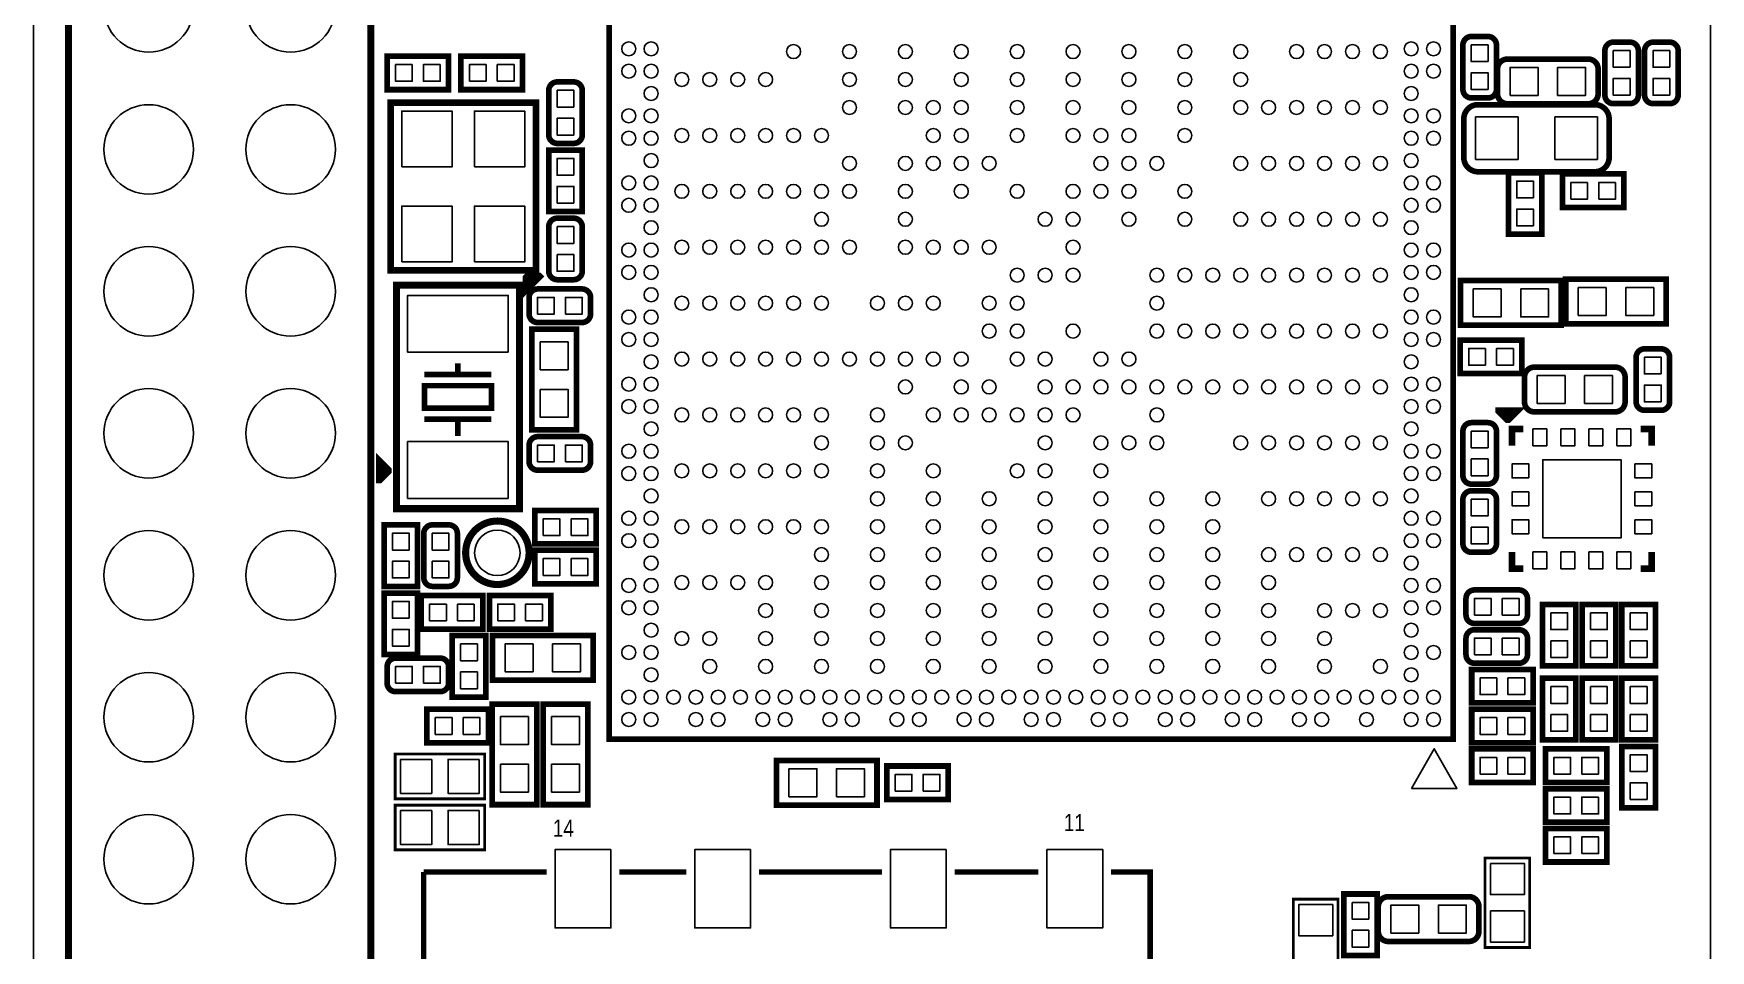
# Model space of a CAD drawing. Extents: x 49.7 to 81, y 45.3 to 110.3.
# Drawn here: x 49.71 to 79.72, y 62.13 to 78.53 of the extents above; entities that cross this region are included whole.
import ezdxf

# ---------------------------------------------------------------- set-up
doc = ezdxf.new("R2010")
doc.units = 0
for name, color, linetype in [('BG_OUTLINE', 5, 'CONTINUOUS'), ('PG_NEW-SILK-TOP', 6, 'CONTINUOUS'), ('PG_SILKSCREEN_TOP', 7, 'CONTINUOUS'), ('PIN_TOP', 92, 'CONTINUOUS')]:
    doc.layers.add(name, color=color, linetype=linetype)

msp = doc.modelspace()

# ---------------------------------------------------------------- linework, layer by layer
at = {"layer": 'BG_OUTLINE'}
msp.add_lwpolyline([(49.71415, 107.799378, -0.414244), (52.193952, 110.278926), (77.254354, 110.278926, -0.414214), (79.719678, 107.813602), (79.719678, 47.804578, -0.444754), (76.917296, 45.277278), (52.171854, 45.277278, -0.414183), (49.71415, 47.734728)], format="xyb", close=True, dxfattribs=at)
at = {"layer": 'PG_NEW-SILK-TOP'}
for points, const_width in [([(50.339498, 52.06238), (50.339498, 103.392224)], 0.130048), ([(55.749698, 103.392224), (55.749698, 52.562252)], 0.130048), ([(57.14111, 78.125574), (57.14111, 77.525626), (56.04129, 77.525626), (56.04129, 78.125574), (57.14111, 78.125574)], 0.1016), ([(57.36209, 77.525626), (57.36209, 78.125574), (58.46191, 78.125574), (58.46191, 77.525626), (57.36209, 77.525626)], 0.1016), ([(58.703972, 74.293476), (58.703972, 77.293724), (56.104028, 77.293724), (56.104028, 74.293476), (58.703972, 74.293476)], 0.119888), ([(59.532774, 75.34529), (58.932826, 75.34529), (58.932826, 76.44511), (59.532774, 76.44511), (59.532774, 75.34529)], 0.1016), ([(76.703174, 74.93889), (76.103226, 74.93889), (76.103226, 76.03871), (76.703174, 76.03871), (76.703174, 74.93889)], 0.1016), ([(78.17231, 76.017374), (78.17231, 75.417426), (77.07249, 75.417426), (77.07249, 76.017374), (78.17231, 76.017374)], 0.1016), ([(77.049122, 74.11085), (77.049122, 73.31075), (75.249278, 73.31075), (75.249278, 74.11085), (77.049122, 74.11085)], 0.1016), ([(78.928722, 74.13625), (78.928722, 73.33615), (77.128878, 73.33615), (77.128878, 74.13625), (78.928722, 74.13625)], 0.1016), ([(56.207406, 73.429622), (56.207406, 70.029578), (58.407554, 70.029578), (58.407554, 74.02957), (56.207406, 74.02957), (56.207406, 73.329546)], 0.127), ([(58.62955, 73.239122), (59.42965, 73.239122), (59.42965, 71.439278), (58.62955, 71.439278), (58.62955, 73.239122)], 0.1016), ([(76.34351, 73.045574), (76.34351, 72.445626), (75.24369, 72.445626), (75.24369, 73.045574), (76.34351, 73.045574)], 0.1016), ([(57.30748, 72.429624), (57.30748, 72.629522)], 0.100076), ([(56.707532, 72.429624), (57.907428, 72.429624)], 0.100076), ([(56.707532, 71.829676), (57.907428, 71.829676), (57.907428, 72.229472), (56.707532, 72.229472), (56.707532, 71.829676)], 0.100076), ([(56.707532, 71.629524), (57.907428, 71.629524)], 0.100076), ([(57.107582, 71.629524), (57.30748, 71.629524), (57.30748, 71.32955)], 0.100076), ([(58.68289, 69.397626), (58.68289, 69.997574), (59.78271, 69.997574), (59.78271, 69.397626), (58.68289, 69.397626)], 0.1016), ([(56.586374, 68.63969), (55.986426, 68.63969), (55.986426, 69.73951), (56.586374, 69.73951), (56.586374, 68.63969)], 0.1016), ([(58.68289, 68.686426), (58.68289, 69.286374), (59.78271, 69.286374), (59.78271, 68.686426), (58.68289, 68.686426)], 0.1016), ([(56.586374, 67.42049), (55.986426, 67.42049), (55.986426, 68.52031), (56.586374, 68.52031), (56.586374, 67.42049)], 0.1016), ([(57.75071, 68.473574), (57.75071, 67.873626), (56.65089, 67.873626), (56.65089, 68.473574), (57.75071, 68.473574)], 0.1016), ([(57.87009, 67.873626), (57.87009, 68.473574), (58.96991, 68.473574), (58.96991, 67.873626), (57.87009, 67.873626)], 0.1016), ([(76.712826, 68.31711), (77.312774, 68.31711), (77.312774, 67.21729), (76.712826, 67.21729), (76.712826, 68.31711)], 0.1016), ([(77.424026, 68.31711), (78.023974, 68.31711), (78.023974, 67.21729), (77.424026, 67.21729), (77.424026, 68.31711)], 0.1016), ([(78.135226, 68.31711), (78.735174, 68.31711), (78.735174, 67.21729), (78.135226, 67.21729), (78.135226, 68.31711)], 0.1016), ([(57.805574, 66.65849), (57.205626, 66.65849), (57.205626, 67.75831), (57.805574, 67.75831), (57.805574, 66.65849)], 0.1016), ([(59.726322, 67.76085), (59.726322, 66.96075), (57.926478, 66.96075), (57.926478, 67.76085), (59.726322, 67.76085)], 0.1016), ([(76.54671, 67.152774), (76.54671, 66.552826), (75.44689, 66.552826), (75.44689, 67.152774), (76.54671, 67.152774)], 0.1016), ([(76.712826, 66.99631), (77.312774, 66.99631), (77.312774, 65.89649), (76.712826, 65.89649), (76.712826, 66.99631)], 0.1016), ([(77.424026, 66.99631), (78.023974, 66.99631), (78.023974, 65.89649), (77.424026, 65.89649), (77.424026, 66.99631)], 0.1016), ([(78.135226, 66.99631), (78.735174, 66.99631), (78.735174, 65.89649), (78.135226, 65.89649), (78.135226, 66.99631)], 0.1016), ([(56.75249, 65.841626), (56.75249, 66.441574), (57.85231, 66.441574), (57.85231, 65.841626), (56.75249, 65.841626)], 0.1016), ([(57.91835, 66.533522), (58.71845, 66.533522), (58.71845, 64.733678), (57.91835, 64.733678), (57.91835, 66.533522)], 0.1016), ([(58.83275, 66.533522), (59.63285, 66.533522), (59.63285, 64.733678), (58.83275, 64.733678), (58.83275, 66.533522)], 0.1016), ([(76.54671, 66.441574), (76.54671, 65.841626), (75.44689, 65.841626), (75.44689, 66.441574), (76.54671, 66.441574)], 0.1016), ([(76.54671, 65.730374), (76.54671, 65.130426), (75.44689, 65.130426), (75.44689, 65.730374), (76.54671, 65.730374)], 0.1016), ([(76.76769, 65.130426), (76.76769, 65.730374), (77.86751, 65.730374), (77.86751, 65.130426), (76.76769, 65.130426)], 0.1016), ([(78.735174, 64.67729), (78.135226, 64.67729), (78.135226, 65.77711), (78.735174, 65.77711), (78.735174, 64.67729)], 0.1016), ([(57.785254, 65.639696), (57.785254, 64.839596), (56.185054, 64.839596), (56.185054, 65.639696), (57.785254, 65.639696)], 0.0508), ([(63.006478, 64.72555), (63.006478, 65.52565), (64.806322, 65.52565), (64.806322, 64.72555), (63.006478, 64.72555)], 0.1016), ([(64.98209, 64.825626), (64.98209, 65.425574), (66.08191, 65.425574), (66.08191, 64.825626), (64.98209, 64.825626)], 0.1016), ([(77.86751, 65.019174), (77.86751, 64.419226), (76.76769, 64.419226), (76.76769, 65.019174), (77.86751, 65.019174)], 0.1016), ([(57.785254, 64.725296), (57.785254, 63.925196), (56.185054, 63.925196), (56.185054, 64.725296), (57.785254, 64.725296)], 0.0508), ([(76.76769, 63.708026), (76.76769, 64.307974), (77.86751, 64.307974), (77.86751, 63.708026), (76.76769, 63.708026)], 0.1016), ([(75.685904, 63.779654), (76.486004, 63.779654), (76.486004, 62.179454), (75.685904, 62.179454), (75.685904, 63.779654)], 0.0508), ([(73.056496, 61.442346), (72.256396, 61.442346), (72.256396, 63.042546), (73.056496, 63.042546), (73.056496, 61.442346)], 0.0508), ([(73.156826, 63.13551), (73.756774, 63.13551), (73.756774, 62.03569), (73.156826, 62.03569), (73.156826, 63.13551)], 0.1016)]:
    msp.add_lwpolyline(points, dxfattribs=dict(at, const_width=const_width))
for points, const_width in [([(75.737974, 77.37729), (75.442826, 77.37729, -0.414362), (75.290426, 77.52969), (75.290426, 78.32471, -0.414362), (75.442826, 78.47711), (75.737974, 78.47711, -0.414362), (75.890374, 78.32471), (75.890374, 77.52969, -0.414362), (75.737974, 77.37729)], 0.1016), ([(78.277974, 77.27569), (77.982826, 77.27569, -0.414362), (77.830426, 77.42809), (77.830426, 78.22311, -0.414362), (77.982826, 78.37551), (78.277974, 78.37551, -0.414362), (78.430374, 78.22311), (78.430374, 77.42809, -0.414362), (78.277974, 77.27569)], 0.1016), ([(78.989174, 77.27569), (78.694026, 77.27569, -0.414362), (78.541626, 77.42809), (78.541626, 78.22311, -0.414362), (78.694026, 78.37551), (78.989174, 78.37551, -0.414362), (79.141574, 78.22311), (79.141574, 77.42809, -0.414362), (78.989174, 77.27569)], 0.1016), ([(75.909678, 77.45095), (75.909678, 77.89545, -0.414244), (76.087478, 78.07325), (77.531722, 78.07325, -0.414244), (77.709522, 77.89545), (77.709522, 77.45095, -0.414244), (77.531722, 77.27315), (76.087478, 77.27315, -0.414244), (75.909678, 77.45095)], 0.1016), ([(59.380374, 76.56449), (59.085226, 76.56449, -0.414362), (58.932826, 76.71689), (58.932826, 77.51191, -0.414362), (59.085226, 77.66431), (59.380374, 77.66431, -0.414362), (59.532774, 77.51191), (59.532774, 76.71689, -0.414362), (59.380374, 76.56449)], 0.1016), ([(75.306428, 76.311252), (75.306428, 77.003148, -0.414275), (75.560428, 77.257148), (77.652372, 77.257148, -0.414275), (77.906372, 77.003148), (77.906372, 76.311252, -0.414275), (77.652372, 76.057252), (75.560428, 76.057252, -0.414275), (75.306428, 76.311252)], 0.1016), ([(59.085226, 75.22591), (59.380374, 75.22591, -0.414362), (59.532774, 75.07351), (59.532774, 74.27849, -0.414362), (59.380374, 74.12609), (59.085226, 74.12609, -0.414362), (58.932826, 74.27849), (58.932826, 75.07351, -0.414362), (59.085226, 75.22591)], 0.1016), ([(58.58129, 73.512426), (58.58129, 73.807574, -0.414362), (58.73369, 73.959974), (59.52871, 73.959974, -0.414362), (59.68111, 73.807574), (59.68111, 73.512426, -0.414362), (59.52871, 73.360026), (58.73369, 73.360026, -0.414362), (58.58129, 73.512426)], 0.1016), ([(78.836774, 71.78929), (78.541626, 71.78929, -0.414362), (78.389226, 71.94169), (78.389226, 72.73671, -0.414362), (78.541626, 72.88911), (78.836774, 72.88911, -0.414362), (78.989174, 72.73671), (78.989174, 71.94169, -0.414362), (78.836774, 71.78929)], 0.1016), ([(78.192122, 72.38365), (78.192122, 71.93915, -0.414244), (78.014322, 71.76135), (76.570078, 71.76135, -0.414244), (76.392278, 71.93915), (76.392278, 72.38365, -0.414244), (76.570078, 72.56145), (78.014322, 72.56145, -0.414244), (78.192122, 72.38365)], 0.1016), ([(75.442826, 71.56831), (75.737974, 71.56831, -0.414362), (75.890374, 71.41591), (75.890374, 70.62089, -0.414362), (75.737974, 70.46849), (75.442826, 70.46849, -0.414362), (75.290426, 70.62089), (75.290426, 71.41591, -0.414362), (75.442826, 71.56831)], 0.1016), ([(58.58129, 70.870826), (58.58129, 71.165974, -0.414362), (58.73369, 71.318374), (59.52871, 71.318374, -0.414362), (59.68111, 71.165974), (59.68111, 70.870826, -0.414362), (59.52871, 70.718426), (58.73369, 70.718426, -0.414362), (58.58129, 70.870826)], 0.1016), ([(75.442826, 70.34911), (75.737974, 70.34911, -0.414362), (75.890374, 70.19671), (75.890374, 69.40169, -0.414362), (75.737974, 69.24929), (75.442826, 69.24929, -0.414362), (75.290426, 69.40169), (75.290426, 70.19671, -0.414362), (75.442826, 70.34911)], 0.1016), ([(56.850026, 69.73951), (57.145174, 69.73951, -0.414362), (57.297574, 69.58711), (57.297574, 68.79209, -0.414362), (57.145174, 68.63969), (56.850026, 68.63969, -0.414362), (56.697626, 68.79209), (56.697626, 69.58711, -0.414362), (56.850026, 69.73951)], 0.1016), ([(58.581544, 69.2404, 1), (57.445656, 69.2404, 1), (58.581544, 69.2404)], 0.127), ([(75.34529, 68.127626), (75.34529, 68.422774, -0.414362), (75.49769, 68.575174), (76.29271, 68.575174, -0.414362), (76.44511, 68.422774), (76.44511, 68.127626, -0.414362), (76.29271, 67.975226), (75.49769, 67.975226, -0.414362), (75.34529, 68.127626)], 0.1016), ([(75.34529, 67.416426), (75.34529, 67.711574, -0.414362), (75.49769, 67.863974), (76.29271, 67.863974, -0.414362), (76.44511, 67.711574), (76.44511, 67.416426, -0.414362), (76.29271, 67.264026), (75.49769, 67.264026, -0.414362), (75.34529, 67.416426)], 0.1016), ([(56.04129, 66.908426), (56.04129, 67.203574, -0.414362), (56.19369, 67.355974), (56.98871, 67.355974, -0.414362), (57.14111, 67.203574), (57.14111, 66.908426, -0.414362), (56.98871, 66.756026), (56.19369, 66.756026, -0.414362), (56.04129, 66.908426)], 0.1016), ([(73.776078, 62.46495), (73.776078, 62.90945, -0.414244), (73.953878, 63.08725), (75.398122, 63.08725, -0.414244), (75.575922, 62.90945), (75.575922, 62.46495, -0.414244), (75.398122, 62.28715), (73.953878, 62.28715, -0.414244), (73.776078, 62.46495)], 0.1016)]:
    msp.add_lwpolyline(points, format="xyb", dxfattribs=dict(at, const_width=const_width))
at = {"layer": 'PG_SILKSCREEN_TOP'}
for points, const_width in [([(60.014104, 81.006696), (75.113896, 81.006696), (75.113896, 65.906904), (60.014104, 65.906904), (60.014104, 81.006696)], 0.100076), ([(58.592212, 74.006456), (58.768996, 74.18324), (58.762138, 74.190098), (58.549794, 74.190098), (58.528458, 74.169016), (58.528458, 73.942702), (58.606436, 74.02068), (58.606436, 74.133456), (58.648854, 74.176128)], 0.119888), ([(76.17841, 71.784464), (75.928474, 71.784464), (75.928474, 71.774558), (76.078588, 71.62419), (76.10856, 71.624444), (76.26858, 71.784464), (76.158344, 71.784464), (76.078588, 71.704454), (76.01839, 71.7042)], 0.119888), ([(76.169266, 71.15556), (76.169266, 71.455534), (76.369164, 71.455534)], 0.119888), ([(78.469236, 71.455534), (78.669134, 71.455534), (78.669134, 71.15556)], 0.119888), ([(55.90159, 70.793356), (55.90159, 70.54342), (55.911496, 70.54342), (56.06161, 70.693534), (56.06161, 70.723506), (55.90159, 70.883526), (55.90159, 70.77329), (55.9816, 70.693534), (55.9816, 70.633336)], 0.119888), ([(76.369164, 68.955666), (76.169266, 68.955666), (76.169266, 69.25564)], 0.119888), ([(78.669134, 69.25564), (78.669134, 68.955666), (78.469236, 68.955666)], 0.119888), ([(56.695086, 63.529464), (58.895234, 63.529464)], 0.100076), ([(56.695086, 61.729366), (56.695086, 63.529464)], 0.100076), ([(60.195206, 63.529464), (61.395102, 63.529464)], 0.100076), ([(62.695074, 63.529464), (64.895222, 63.529464)], 0.100076), ([(66.195194, 63.529464), (67.695318, 63.529464)], 0.100076), ([(68.99529, 63.529464), (69.695314, 63.529464), (69.695314, 61.729366)], 0.100076)]:
    msp.add_lwpolyline(points, dxfattribs=dict(at, const_width=const_width))
msp.add_lwpolyline([(74.3712, 65.024), (75.184, 65.024), (74.777854, 65.734946)], close=True, dxfattribs=at)
at = {"layer": 'PIN_TOP'}
for points in [[(75.740387, 78.027149), (75.440413, 78.027149), (75.440413, 78.327123), (75.740387, 78.327123)], [(78.280387, 77.925549), (77.980413, 77.925549), (77.980413, 78.225523), (78.280387, 78.225523)], [(78.991587, 77.925549), (78.691613, 77.925549), (78.691613, 78.225523), (78.991587, 78.225523)], [(56.491251, 77.975587), (56.491251, 77.675613), (56.191277, 77.675613), (56.191277, 77.975587)], [(56.991123, 77.975587), (56.991123, 77.675613), (56.691149, 77.675613), (56.691149, 77.975587)], [(57.51195, 77.675486), (57.51195, 77.97546), (57.811924, 77.97546), (57.811924, 77.675486)], [(58.011822, 77.675486), (58.011822, 77.97546), (58.311796, 77.97546), (58.311796, 77.675486)], [(75.740387, 77.527277), (75.440413, 77.527277), (75.440413, 77.827251), (75.740387, 77.827251)], [(76.134468, 77.42301), (76.134468, 77.923136), (76.634594, 77.923136), (76.634594, 77.42301)], [(76.984352, 77.42301), (76.984352, 77.923136), (77.484478, 77.923136), (77.484478, 77.42301)], [(78.280387, 77.425677), (77.980413, 77.425677), (77.980413, 77.725651), (78.280387, 77.725651)], [(78.991587, 77.425677), (78.691613, 77.425677), (78.691613, 77.725651), (78.991587, 77.725651)], [(59.382787, 77.214349), (59.082813, 77.214349), (59.082813, 77.514323), (59.382787, 77.514323)], [(56.303926, 76.143358), (56.303926, 77.143356), (57.203848, 77.143356), (57.203848, 76.143358)], [(57.603898, 76.143358), (57.603898, 77.143356), (58.50382, 77.143356), (58.50382, 76.143358)], [(59.382787, 76.714477), (59.082813, 76.714477), (59.082813, 77.014451), (59.382787, 77.014451)], [(76.276454, 76.277216), (75.516486, 76.277216), (75.516486, 77.037184), (76.276454, 77.037184)], [(77.696314, 76.277216), (76.936346, 76.277216), (76.936346, 77.037184), (77.696314, 77.037184)], [(59.382787, 75.995149), (59.082813, 75.995149), (59.082813, 76.295123), (59.382787, 76.295123)], [(59.382787, 75.495277), (59.082813, 75.495277), (59.082813, 75.795251), (59.382787, 75.795251)], [(76.553187, 75.588749), (76.253213, 75.588749), (76.253213, 75.888723), (76.553187, 75.888723)], [(77.522451, 75.867387), (77.522451, 75.567413), (77.222477, 75.567413), (77.222477, 75.867387)], [(78.022323, 75.867387), (78.022323, 75.567413), (77.722349, 75.567413), (77.722349, 75.867387)], [(56.303926, 74.44359), (56.303926, 75.443588), (57.203848, 75.443588), (57.203848, 74.44359)], [(57.603898, 74.44359), (57.603898, 75.443588), (58.50382, 75.443588), (58.50382, 74.44359)], [(76.553187, 75.088877), (76.253213, 75.088877), (76.253213, 75.388851), (76.553187, 75.388851)], [(59.082813, 75.075923), (59.382787, 75.075923), (59.382787, 74.775949), (59.082813, 74.775949)], [(59.082813, 74.576051), (59.382787, 74.576051), (59.382787, 74.276077), (59.082813, 74.276077)], [(58.20918, 72.829674), (56.40578, 72.829674), (56.40578, 73.845674), (58.20918, 73.845674)], [(75.974321, 73.960863), (75.974321, 73.460737), (75.474195, 73.460737), (75.474195, 73.960863)], [(76.824205, 73.960863), (76.824205, 73.460737), (76.324079, 73.460737), (76.324079, 73.960863)], [(77.853921, 73.986263), (77.853921, 73.486137), (77.353795, 73.486137), (77.353795, 73.986263)], [(78.703805, 73.986263), (78.703805, 73.486137), (78.203679, 73.486137), (78.203679, 73.986263)], [(58.73115, 73.509886), (58.73115, 73.80986), (59.031124, 73.80986), (59.031124, 73.509886)], [(59.231022, 73.509886), (59.231022, 73.80986), (59.530996, 73.80986), (59.530996, 73.509886)], [(58.779537, 73.014205), (59.279663, 73.014205), (59.279663, 72.514079), (58.779537, 72.514079)], [(75.693651, 72.895587), (75.693651, 72.595613), (75.393677, 72.595613), (75.393677, 72.895587)], [(76.193523, 72.895587), (76.193523, 72.595613), (75.893549, 72.595613), (75.893549, 72.895587)], [(78.839187, 72.439149), (78.539213, 72.439149), (78.539213, 72.739123), (78.839187, 72.739123)], [(77.117321, 72.411463), (77.117321, 71.911337), (76.617195, 71.911337), (76.617195, 72.411463)], [(77.967205, 72.411463), (77.967205, 71.911337), (77.467079, 71.911337), (77.467079, 72.411463)], [(58.779537, 72.164321), (59.279663, 72.164321), (59.279663, 71.664195), (58.779537, 71.664195)], [(78.839187, 71.939277), (78.539213, 71.939277), (78.539213, 72.239251), (78.839187, 72.239251)], [(75.440413, 71.418323), (75.740387, 71.418323), (75.740387, 71.118349), (75.440413, 71.118349)], [(76.54417, 71.15556), (76.54417, 71.455534), (76.794106, 71.455534), (76.794106, 71.15556)], [(77.044296, 71.15556), (77.044296, 71.455534), (77.294232, 71.455534), (77.294232, 71.15556)], [(77.544168, 71.15556), (77.544168, 71.455534), (77.794104, 71.455534), (77.794104, 71.15556)], [(78.044294, 71.15556), (78.044294, 71.455534), (78.29423, 71.455534), (78.29423, 71.15556)], [(58.20918, 70.213474), (56.40578, 70.213474), (56.40578, 71.229474), (58.20918, 71.229474)], [(58.73115, 70.868286), (58.73115, 71.16826), (59.031124, 71.16826), (59.031124, 70.868286)], [(59.231022, 70.868286), (59.231022, 71.16826), (59.530996, 71.16826), (59.530996, 70.868286)], [(75.440413, 70.918451), (75.740387, 70.918451), (75.740387, 70.618477), (75.440413, 70.618477)], [(76.469113, 70.580758), (76.169139, 70.580758), (76.169139, 70.830694), (76.469113, 70.830694)], [(76.719176, 69.505576), (76.719176, 70.905624), (78.119224, 70.905624), (78.119224, 69.505576)], [(78.369287, 70.830694), (78.669261, 70.830694), (78.669261, 70.580758), (78.369287, 70.580758)], [(76.469113, 70.080632), (76.169139, 70.080632), (76.169139, 70.330568), (76.469113, 70.330568)], [(78.369287, 70.330568), (78.669261, 70.330568), (78.669261, 70.080632), (78.369287, 70.080632)], [(75.440413, 70.199123), (75.740387, 70.199123), (75.740387, 69.899149), (75.440413, 69.899149)], [(58.83275, 69.547486), (58.83275, 69.84746), (59.132724, 69.84746), (59.132724, 69.547486)], [(59.332622, 69.547486), (59.332622, 69.84746), (59.632596, 69.84746), (59.632596, 69.547486)], [(75.440413, 69.699251), (75.740387, 69.699251), (75.740387, 69.399277), (75.440413, 69.399277)], [(76.469113, 69.580506), (76.169139, 69.580506), (76.169139, 69.830442), (76.469113, 69.830442)], [(78.369287, 69.830442), (78.669261, 69.830442), (78.669261, 69.580506), (78.369287, 69.580506)], [(56.436387, 69.289549), (56.136413, 69.289549), (56.136413, 69.589523), (56.436387, 69.589523)], [(56.847613, 69.589523), (57.147587, 69.589523), (57.147587, 69.289549), (56.847613, 69.289549)], [(56.436387, 68.789677), (56.136413, 68.789677), (56.136413, 69.089651), (56.436387, 69.089651)], [(56.847613, 69.089651), (57.147587, 69.089651), (57.147587, 68.789677), (56.847613, 68.789677)], [(58.83275, 68.836286), (58.83275, 69.13626), (59.132724, 69.13626), (59.132724, 68.836286)], [(59.332622, 68.836286), (59.332622, 69.13626), (59.632596, 69.13626), (59.632596, 68.836286)], [(76.794106, 69.255513), (76.794106, 68.955539), (76.54417, 68.955539), (76.54417, 69.255513)], [(77.294232, 69.255513), (77.294232, 68.955539), (77.044296, 68.955539), (77.044296, 69.255513)], [(77.794104, 69.255513), (77.794104, 68.955539), (77.544168, 68.955539), (77.544168, 69.255513)], [(78.29423, 69.255513), (78.29423, 68.955539), (78.044294, 68.955539), (78.044294, 69.255513)], [(75.49515, 68.125086), (75.49515, 68.42506), (75.795124, 68.42506), (75.795124, 68.125086)], [(75.995022, 68.125086), (75.995022, 68.42506), (76.294996, 68.42506), (76.294996, 68.125086)], [(56.436387, 68.070349), (56.136413, 68.070349), (56.136413, 68.370323), (56.436387, 68.370323)], [(57.100851, 68.323587), (57.100851, 68.023613), (56.800877, 68.023613), (56.800877, 68.323587)], [(57.600723, 68.323587), (57.600723, 68.023613), (57.300749, 68.023613), (57.300749, 68.323587)], [(58.01995, 68.023486), (58.01995, 68.32346), (58.319924, 68.32346), (58.319924, 68.023486)], [(58.519822, 68.023486), (58.519822, 68.32346), (58.819796, 68.32346), (58.819796, 68.023486)], [(76.862813, 68.167123), (77.162787, 68.167123), (77.162787, 67.867149), (76.862813, 67.867149)], [(77.574013, 68.167123), (77.873987, 68.167123), (77.873987, 67.867149), (77.574013, 67.867149)], [(78.285213, 68.167123), (78.585187, 68.167123), (78.585187, 67.867149), (78.285213, 67.867149)], [(56.436387, 67.570477), (56.136413, 67.570477), (56.136413, 67.870451), (56.436387, 67.870451)], [(57.655587, 67.308349), (57.355613, 67.308349), (57.355613, 67.608323), (57.655587, 67.608323)], [(58.651521, 67.610863), (58.651521, 67.110737), (58.151395, 67.110737), (58.151395, 67.610863)], [(59.501405, 67.610863), (59.501405, 67.110737), (59.001279, 67.110737), (59.001279, 67.610863)], [(75.49515, 67.413886), (75.49515, 67.71386), (75.795124, 67.71386), (75.795124, 67.413886)], [(75.995022, 67.413886), (75.995022, 67.71386), (76.294996, 67.71386), (76.294996, 67.413886)], [(76.862813, 67.667251), (77.162787, 67.667251), (77.162787, 67.367277), (76.862813, 67.367277)], [(77.574013, 67.667251), (77.873987, 67.667251), (77.873987, 67.367277), (77.574013, 67.367277)], [(78.285213, 67.667251), (78.585187, 67.667251), (78.585187, 67.367277), (78.285213, 67.367277)], [(56.19115, 66.905886), (56.19115, 67.20586), (56.491124, 67.20586), (56.491124, 66.905886)], [(56.691022, 66.905886), (56.691022, 67.20586), (56.990996, 67.20586), (56.990996, 66.905886)], [(57.655587, 66.808477), (57.355613, 66.808477), (57.355613, 67.108451), (57.655587, 67.108451)], [(75.896851, 67.002787), (75.896851, 66.702813), (75.596877, 66.702813), (75.596877, 67.002787)], [(76.396723, 67.002787), (76.396723, 66.702813), (76.096749, 66.702813), (76.096749, 67.002787)], [(76.862813, 66.846323), (77.162787, 66.846323), (77.162787, 66.546349), (76.862813, 66.546349)], [(77.574013, 66.846323), (77.873987, 66.846323), (77.873987, 66.546349), (77.574013, 66.546349)], [(78.285213, 66.846323), (78.585187, 66.846323), (78.585187, 66.546349), (78.285213, 66.546349)], [(76.862813, 66.346451), (77.162787, 66.346451), (77.162787, 66.046477), (76.862813, 66.046477)], [(77.574013, 66.346451), (77.873987, 66.346451), (77.873987, 66.046477), (77.574013, 66.046477)], [(78.285213, 66.346451), (78.585187, 66.346451), (78.585187, 66.046477), (78.285213, 66.046477)], [(56.90235, 65.991486), (56.90235, 66.29146), (57.202324, 66.29146), (57.202324, 65.991486)], [(57.402222, 65.991486), (57.402222, 66.29146), (57.702196, 66.29146), (57.702196, 65.991486)], [(58.068337, 66.308605), (58.568463, 66.308605), (58.568463, 65.808479), (58.068337, 65.808479)], [(58.982737, 66.308605), (59.482863, 66.308605), (59.482863, 65.808479), (58.982737, 65.808479)], [(75.896851, 66.291587), (75.896851, 65.991613), (75.596877, 65.991613), (75.596877, 66.291587)], [(76.396723, 66.291587), (76.396723, 65.991613), (76.096749, 65.991613), (76.096749, 66.291587)], [(56.839612, 65.544446), (56.839612, 64.934846), (56.280812, 64.934846), (56.280812, 65.544446)], [(57.689496, 65.544446), (57.689496, 64.934846), (57.130696, 64.934846), (57.130696, 65.544446)], [(58.068337, 65.458721), (58.568463, 65.458721), (58.568463, 64.958595), (58.068337, 64.958595)], [(58.982737, 65.458721), (59.482863, 65.458721), (59.482863, 64.958595), (58.982737, 64.958595)], [(75.896851, 65.580387), (75.896851, 65.280413), (75.596877, 65.280413), (75.596877, 65.580387)], [(76.396723, 65.580387), (76.396723, 65.280413), (76.096749, 65.280413), (76.096749, 65.580387)], [(76.91755, 65.280286), (76.91755, 65.58026), (77.217524, 65.58026), (77.217524, 65.280286)], [(77.417422, 65.280286), (77.417422, 65.58026), (77.717396, 65.58026), (77.717396, 65.280286)], [(78.585187, 65.327149), (78.285213, 65.327149), (78.285213, 65.627123), (78.585187, 65.627123)], [(63.231268, 64.87541), (63.231268, 65.375536), (63.731394, 65.375536), (63.731394, 64.87541)], [(64.081152, 64.87541), (64.081152, 65.375536), (64.581278, 65.375536), (64.581278, 64.87541)], [(65.13195, 64.975486), (65.13195, 65.27546), (65.431924, 65.27546), (65.431924, 64.975486)], [(65.631822, 64.975486), (65.631822, 65.27546), (65.931796, 65.27546), (65.931796, 64.975486)], [(78.585187, 64.827277), (78.285213, 64.827277), (78.285213, 65.127251), (78.585187, 65.127251)], [(77.217651, 64.869187), (77.217651, 64.569213), (76.917677, 64.569213), (76.917677, 64.869187)], [(77.717523, 64.869187), (77.717523, 64.569213), (77.417549, 64.569213), (77.417549, 64.869187)], [(56.839612, 64.630046), (56.839612, 64.020446), (56.280812, 64.020446), (56.280812, 64.630046)], [(57.689496, 64.630046), (57.689496, 64.020446), (57.130696, 64.020446), (57.130696, 64.630046)], [(60.045219, 63.929514), (60.045219, 62.529466), (59.045221, 62.529466), (59.045221, 63.929514)], [(62.545087, 63.929514), (62.545087, 62.529466), (61.545089, 62.529466), (61.545089, 63.929514)], [(66.045207, 63.929514), (66.045207, 62.529466), (65.045209, 62.529466), (65.045209, 63.929514)], [(68.845303, 63.929514), (68.845303, 62.529466), (67.845305, 62.529466), (67.845305, 63.929514)], [(76.91755, 63.857886), (76.91755, 64.15786), (77.217524, 64.15786), (77.217524, 63.857886)], [(77.417422, 63.857886), (77.417422, 64.15786), (77.717396, 64.15786), (77.717396, 63.857886)], [(75.781154, 63.683896), (76.390754, 63.683896), (76.390754, 63.125096), (75.781154, 63.125096)], [(72.961246, 62.387988), (72.351646, 62.387988), (72.351646, 62.946788), (72.961246, 62.946788)], [(73.306813, 62.985523), (73.606787, 62.985523), (73.606787, 62.685549), (73.306813, 62.685549)], [(74.000868, 62.43701), (74.000868, 62.937136), (74.500994, 62.937136), (74.500994, 62.43701)], [(74.850752, 62.43701), (74.850752, 62.937136), (75.350878, 62.937136), (75.350878, 62.43701)], [(75.781154, 62.834012), (76.390754, 62.834012), (76.390754, 62.275212), (75.781154, 62.275212)], [(73.306813, 62.485651), (73.606787, 62.485651), (73.606787, 62.185677), (73.306813, 62.185677)]]:
    msp.add_lwpolyline(points, close=True, dxfattribs=at)
for centre, radius in [((51.774598, 78.997302), 0.799973), ((54.314598, 78.997302), 0.799973), ((60.364116, 78.256892), 0.124968), ((60.763912, 78.256892), 0.124968), ((63.314072, 78.206854), 0.124968), ((64.31407, 78.206854), 0.124968), ((65.314068, 78.206854), 0.124968), ((66.314066, 78.206854), 0.124968), ((67.314064, 78.206854), 0.124968), ((68.314062, 78.206854), 0.124968), ((69.31406, 78.206854), 0.124968), ((70.314058, 78.206854), 0.124968), ((71.314056, 78.206854), 0.124968), ((72.314054, 78.206854), 0.124968), ((72.813926, 78.206854), 0.124968), ((73.314052, 78.206854), 0.124968), ((73.813924, 78.206854), 0.124968), ((74.364088, 78.256892), 0.124968), ((74.763884, 78.256892), 0.124968), ((60.364116, 77.856842), 0.124968), ((60.763912, 77.856842), 0.124968), ((61.314076, 77.706728), 0.124968), ((61.813948, 77.706728), 0.124968), ((62.314074, 77.706728), 0.124968), ((62.813946, 77.706728), 0.124968), ((64.31407, 77.706728), 0.124968), ((65.314068, 77.706728), 0.124968), ((66.314066, 77.706728), 0.124968), ((67.314064, 77.706728), 0.124968), ((68.314062, 77.706728), 0.124968), ((69.31406, 77.706728), 0.124968), ((70.314058, 77.706728), 0.124968), ((71.314056, 77.706728), 0.124968), ((74.364088, 77.856842), 0.124968), ((74.763884, 77.856842), 0.124968), ((60.763912, 77.456792), 0.124968), ((74.364088, 77.456792), 0.124968), ((51.774598, 76.457302), 0.799973), ((54.314598, 76.457302), 0.799973), ((60.364116, 77.056742), 0.124968), ((60.763912, 77.056742), 0.124968), ((64.31407, 77.206856), 0.124968), ((65.314068, 77.206856), 0.124968), ((65.81394, 77.206856), 0.124968), ((66.314066, 77.206856), 0.124968), ((67.314064, 77.206856), 0.124968), ((68.314062, 77.206856), 0.124968), ((69.31406, 77.206856), 0.124968), ((70.314058, 77.206856), 0.124968), ((71.314056, 77.206856), 0.124968), ((71.813928, 77.206856), 0.124968), ((72.314054, 77.206856), 0.124968), ((72.813926, 77.206856), 0.124968), ((73.314052, 77.206856), 0.124968), ((73.813924, 77.206856), 0.124968), ((74.364088, 77.056742), 0.124968), ((74.763884, 77.056742), 0.124968), ((61.314076, 76.70673), 0.124968), ((61.813948, 76.70673), 0.124968), ((62.314074, 76.70673), 0.124968), ((62.813946, 76.70673), 0.124968), ((63.314072, 76.70673), 0.124968), ((63.813944, 76.70673), 0.124968), ((65.81394, 76.70673), 0.124968), ((66.314066, 76.70673), 0.124968), ((67.314064, 76.70673), 0.124968), ((68.314062, 76.70673), 0.124968), ((68.813934, 76.70673), 0.124968), ((69.31406, 76.70673), 0.124968), ((70.314058, 76.70673), 0.124968), ((60.364116, 76.656692), 0.124968), ((60.763912, 76.656692), 0.124968), ((74.364088, 76.656692), 0.124968), ((74.763884, 76.656692), 0.124968), ((60.763912, 76.256896), 0.124968), ((64.31407, 76.206858), 0.124968), ((65.314068, 76.206858), 0.124968), ((65.81394, 76.206858), 0.124968), ((66.314066, 76.206858), 0.124968), ((66.813938, 76.206858), 0.124968), ((68.813934, 76.206858), 0.124968), ((69.31406, 76.206858), 0.124968), ((69.813932, 76.206858), 0.124968), ((71.314056, 76.206858), 0.124968), ((71.813928, 76.206858), 0.124968), ((72.314054, 76.206858), 0.124968), ((72.813926, 76.206858), 0.124968), ((73.314052, 76.206858), 0.124968), ((73.813924, 76.206858), 0.124968), ((74.364088, 76.256896), 0.124968), ((60.364116, 75.856846), 0.124968), ((60.763912, 75.856846), 0.124968), ((74.364088, 75.856846), 0.124968), ((74.763884, 75.856846), 0.124968), ((61.314076, 75.706732), 0.124968), ((61.813948, 75.706732), 0.124968), ((62.314074, 75.706732), 0.124968), ((62.813946, 75.706732), 0.124968), ((63.314072, 75.706732), 0.124968), ((63.813944, 75.706732), 0.124968), ((64.31407, 75.706732), 0.124968), ((65.314068, 75.706732), 0.124968), ((66.314066, 75.706732), 0.124968), ((67.314064, 75.706732), 0.124968), ((68.314062, 75.706732), 0.124968), ((68.813934, 75.706732), 0.124968), ((69.31406, 75.706732), 0.124968), ((70.314058, 75.706732), 0.124968), ((60.364116, 75.456796), 0.124968), ((60.763912, 75.456796), 0.124968), ((63.813944, 75.20686), 0.124968), ((65.314068, 75.20686), 0.124968), ((67.813936, 75.20686), 0.124968), ((68.314062, 75.20686), 0.124968), ((69.31406, 75.20686), 0.124968), ((70.314058, 75.20686), 0.124968), ((71.314056, 75.20686), 0.124968), ((71.813928, 75.20686), 0.124968), ((72.314054, 75.20686), 0.124968), ((72.813926, 75.20686), 0.124968), ((73.314052, 75.20686), 0.124968), ((73.813924, 75.20686), 0.124968), ((74.364088, 75.456796), 0.124968), ((74.763884, 75.456796), 0.124968), ((60.763912, 75.056746), 0.124968), ((74.364088, 75.056746), 0.124968), ((51.774598, 73.917302), 0.799973), ((54.314598, 73.917302), 0.799973), ((60.364116, 74.656696), 0.124968), ((60.763912, 74.656696), 0.124968), ((61.314076, 74.706734), 0.124968), ((61.813948, 74.706734), 0.124968), ((62.314074, 74.706734), 0.124968), ((62.813946, 74.706734), 0.124968), ((63.314072, 74.706734), 0.124968), ((63.813944, 74.706734), 0.124968), ((64.31407, 74.706734), 0.124968), ((65.314068, 74.706734), 0.124968), ((65.81394, 74.706734), 0.124968), ((66.314066, 74.706734), 0.124968), ((66.813938, 74.706734), 0.124968), ((68.314062, 74.706734), 0.124968), ((74.364088, 74.656696), 0.124968), ((74.763884, 74.656696), 0.124968), ((60.364116, 74.2569), 0.124968), ((60.763912, 74.2569), 0.124968), ((67.314064, 74.206862), 0.124968), ((67.813936, 74.206862), 0.124968), ((68.314062, 74.206862), 0.124968), ((69.813932, 74.206862), 0.124968), ((70.314058, 74.206862), 0.124968), ((70.81393, 74.206862), 0.124968), ((71.314056, 74.206862), 0.124968), ((71.813928, 74.206862), 0.124968), ((72.314054, 74.206862), 0.124968), ((72.813926, 74.206862), 0.124968), ((73.314052, 74.206862), 0.124968), ((73.813924, 74.206862), 0.124968), ((74.364088, 74.2569), 0.124968), ((74.763884, 74.2569), 0.124968), ((60.763912, 73.85685), 0.124968), ((61.314076, 73.706736), 0.124968), ((61.813948, 73.706736), 0.124968), ((62.314074, 73.706736), 0.124968), ((62.813946, 73.706736), 0.124968), ((63.314072, 73.706736), 0.124968), ((63.813944, 73.706736), 0.124968), ((64.813942, 73.706736), 0.124968), ((65.314068, 73.706736), 0.124968), ((65.81394, 73.706736), 0.124968), ((66.813938, 73.706736), 0.124968), ((67.314064, 73.706736), 0.124968), ((69.813932, 73.706736), 0.124968), ((74.364088, 73.85685), 0.124968), ((60.364116, 73.4568), 0.124968), ((60.763912, 73.4568), 0.124968), ((74.364088, 73.4568), 0.124968), ((74.763884, 73.4568), 0.124968), ((66.813938, 73.206864), 0.124968), ((67.314064, 73.206864), 0.124968), ((68.314062, 73.206864), 0.124968), ((69.813932, 73.206864), 0.124968), ((70.314058, 73.206864), 0.124968), ((70.81393, 73.206864), 0.124968), ((71.314056, 73.206864), 0.124968), ((71.813928, 73.206864), 0.124968), ((72.314054, 73.206864), 0.124968), ((72.813926, 73.206864), 0.124968), ((73.314052, 73.206864), 0.124968), ((73.813924, 73.206864), 0.124968), ((60.364116, 73.05675), 0.124968), ((60.763912, 73.05675), 0.124968), ((74.364088, 73.05675), 0.124968), ((74.763884, 73.05675), 0.124968), ((60.763912, 72.6567), 0.124968), ((61.314076, 72.706738), 0.124968), ((61.813948, 72.706738), 0.124968), ((62.314074, 72.706738), 0.124968), ((62.813946, 72.706738), 0.124968), ((63.314072, 72.706738), 0.124968), ((63.813944, 72.706738), 0.124968), ((64.31407, 72.706738), 0.124968), ((64.813942, 72.706738), 0.124968), ((65.314068, 72.706738), 0.124968), ((65.81394, 72.706738), 0.124968), ((66.314066, 72.706738), 0.124968), ((67.314064, 72.706738), 0.124968), ((67.813936, 72.706738), 0.124968), ((68.813934, 72.706738), 0.124968), ((69.31406, 72.706738), 0.124968), ((74.364088, 72.6567), 0.124968), ((60.364116, 72.256904), 0.124968), ((60.763912, 72.256904), 0.124968), ((65.314068, 72.206866), 0.124968), ((66.314066, 72.206866), 0.124968), ((66.813938, 72.206866), 0.124968), ((67.813936, 72.206866), 0.124968), ((68.314062, 72.206866), 0.124968), ((68.813934, 72.206866), 0.124968), ((69.31406, 72.206866), 0.124968), ((69.813932, 72.206866), 0.124968), ((70.314058, 72.206866), 0.124968), ((70.81393, 72.206866), 0.124968), ((71.314056, 72.206866), 0.124968), ((71.813928, 72.206866), 0.124968), ((72.314054, 72.206866), 0.124968), ((72.813926, 72.206866), 0.124968), ((73.314052, 72.206866), 0.124968), ((73.813924, 72.206866), 0.124968), ((74.364088, 72.256904), 0.124968), ((74.763884, 72.256904), 0.124968), ((51.774598, 71.377302), 0.799973), ((54.314598, 71.377302), 0.799973), ((60.364116, 71.856854), 0.124968), ((60.763912, 71.856854), 0.124968), ((61.314076, 71.70674), 0.124968), ((61.813948, 71.70674), 0.124968), ((62.314074, 71.70674), 0.124968), ((62.813946, 71.70674), 0.124968), ((63.314072, 71.70674), 0.124968), ((63.813944, 71.70674), 0.124968), ((64.813942, 71.70674), 0.124968), ((65.81394, 71.70674), 0.124968), ((66.314066, 71.70674), 0.124968), ((66.813938, 71.70674), 0.124968), ((67.314064, 71.70674), 0.124968), ((67.813936, 71.70674), 0.124968), ((68.314062, 71.70674), 0.124968), ((69.813932, 71.70674), 0.124968), ((74.364088, 71.856854), 0.124968), ((74.763884, 71.856854), 0.124968), ((60.763912, 71.456804), 0.124968), ((74.364088, 71.456804), 0.124968), ((60.364116, 71.056754), 0.124968), ((60.763912, 71.056754), 0.124968), ((63.813944, 71.206868), 0.124968), ((64.813942, 71.206868), 0.124968), ((65.314068, 71.206868), 0.124968), ((67.813936, 71.206868), 0.124968), ((68.813934, 71.206868), 0.124968), ((69.31406, 71.206868), 0.124968), ((69.813932, 71.206868), 0.124968), ((71.314056, 71.206868), 0.124968), ((71.813928, 71.206868), 0.124968), ((72.314054, 71.206868), 0.124968), ((72.813926, 71.206868), 0.124968), ((73.314052, 71.206868), 0.124968), ((73.813924, 71.206868), 0.124968), ((74.364088, 71.056754), 0.124968), ((74.763884, 71.056754), 0.124968), ((61.314076, 70.706742), 0.124968), ((61.813948, 70.706742), 0.124968), ((62.314074, 70.706742), 0.124968), ((62.813946, 70.706742), 0.124968), ((63.314072, 70.706742), 0.124968), ((63.813944, 70.706742), 0.124968), ((64.813942, 70.706742), 0.124968), ((65.81394, 70.706742), 0.124968), ((67.314064, 70.706742), 0.124968), ((67.813936, 70.706742), 0.124968), ((68.813934, 70.706742), 0.124968), ((60.364116, 70.656704), 0.124968), ((60.763912, 70.656704), 0.124968), ((74.364088, 70.656704), 0.124968), ((74.763884, 70.656704), 0.124968), ((60.763912, 70.256908), 0.124968), ((64.813942, 70.20687), 0.124968), ((65.81394, 70.20687), 0.124968), ((66.813938, 70.20687), 0.124968), ((67.813936, 70.20687), 0.124968), ((68.813934, 70.20687), 0.124968), ((69.813932, 70.20687), 0.124968), ((70.81393, 70.20687), 0.124968), ((71.813928, 70.20687), 0.124968), ((72.314054, 70.20687), 0.124968), ((72.813926, 70.20687), 0.124968), ((73.314052, 70.20687), 0.124968), ((73.813924, 70.20687), 0.124968), ((74.364088, 70.256908), 0.124968), ((60.364116, 69.856858), 0.124968), ((60.763912, 69.856858), 0.124968), ((74.364088, 69.856858), 0.124968), ((74.763884, 69.856858), 0.124968), ((51.774598, 68.837302), 0.799973), ((54.314598, 68.837302), 0.799973), ((58.0136, 69.2404), 0.4064), ((61.314076, 69.706744), 0.124968), ((61.813948, 69.706744), 0.124968), ((62.314074, 69.706744), 0.124968), ((62.813946, 69.706744), 0.124968), ((63.314072, 69.706744), 0.124968), ((63.813944, 69.706744), 0.124968), ((64.813942, 69.706744), 0.124968), ((65.81394, 69.706744), 0.124968), ((66.813938, 69.706744), 0.124968), ((67.813936, 69.706744), 0.124968), ((68.813934, 69.706744), 0.124968), ((69.813932, 69.706744), 0.124968), ((70.81393, 69.706744), 0.124968), ((60.364116, 69.456808), 0.124968), ((60.763912, 69.456808), 0.124968), ((63.813944, 69.206872), 0.124968), ((64.813942, 69.206872), 0.124968), ((65.81394, 69.206872), 0.124968), ((66.813938, 69.206872), 0.124968), ((67.813936, 69.206872), 0.124968), ((68.813934, 69.206872), 0.124968), ((69.813932, 69.206872), 0.124968), ((70.81393, 69.206872), 0.124968), ((71.813928, 69.206872), 0.124968), ((72.314054, 69.206872), 0.124968), ((72.813926, 69.206872), 0.124968), ((73.314052, 69.206872), 0.124968), ((73.813924, 69.206872), 0.124968), ((74.364088, 69.456808), 0.124968), ((74.763884, 69.456808), 0.124968), ((60.763912, 69.056758), 0.124968), ((74.364088, 69.056758), 0.124968), ((60.364116, 68.656708), 0.124968), ((60.763912, 68.656708), 0.124968), ((61.314076, 68.706746), 0.124968), ((61.813948, 68.706746), 0.124968), ((62.314074, 68.706746), 0.124968), ((62.813946, 68.706746), 0.124968), ((63.813944, 68.706746), 0.124968), ((64.813942, 68.706746), 0.124968), ((65.81394, 68.706746), 0.124968), ((66.813938, 68.706746), 0.124968), ((67.813936, 68.706746), 0.124968), ((68.813934, 68.706746), 0.124968), ((69.813932, 68.706746), 0.124968), ((70.81393, 68.706746), 0.124968), ((71.813928, 68.706746), 0.124968), ((74.364088, 68.656708), 0.124968), ((74.763884, 68.656708), 0.124968), ((60.364116, 68.256912), 0.124968), ((60.763912, 68.256912), 0.124968), ((62.813946, 68.206874), 0.124968), ((63.813944, 68.206874), 0.124968), ((64.813942, 68.206874), 0.124968), ((65.81394, 68.206874), 0.124968), ((66.813938, 68.206874), 0.124968), ((67.813936, 68.206874), 0.124968), ((68.813934, 68.206874), 0.124968), ((69.813932, 68.206874), 0.124968), ((70.81393, 68.206874), 0.124968), ((71.813928, 68.206874), 0.124968), ((72.813926, 68.206874), 0.124968), ((73.314052, 68.206874), 0.124968), ((73.813924, 68.206874), 0.124968), ((74.364088, 68.256912), 0.124968), ((74.763884, 68.256912), 0.124968), ((60.763912, 67.856862), 0.124968), ((61.314076, 67.706748), 0.124968), ((61.813948, 67.706748), 0.124968), ((62.813946, 67.706748), 0.124968), ((63.813944, 67.706748), 0.124968), ((64.813942, 67.706748), 0.124968), ((65.81394, 67.706748), 0.124968), ((66.813938, 67.706748), 0.124968), ((67.813936, 67.706748), 0.124968), ((68.813934, 67.706748), 0.124968), ((69.813932, 67.706748), 0.124968), ((70.81393, 67.706748), 0.124968), ((71.813928, 67.706748), 0.124968), ((72.813926, 67.706748), 0.124968), ((74.364088, 67.856862), 0.124968), ((60.364116, 67.456812), 0.124968), ((60.763912, 67.456812), 0.124968), ((74.364088, 67.456812), 0.124968), ((74.763884, 67.456812), 0.124968), ((61.813948, 67.206876), 0.124968), ((62.813946, 67.206876), 0.124968), ((63.813944, 67.206876), 0.124968), ((64.813942, 67.206876), 0.124968), ((65.81394, 67.206876), 0.124968), ((66.813938, 67.206876), 0.124968), ((67.813936, 67.206876), 0.124968), ((68.813934, 67.206876), 0.124968), ((69.813932, 67.206876), 0.124968), ((70.81393, 67.206876), 0.124968), ((71.813928, 67.206876), 0.124968), ((72.813926, 67.206876), 0.124968), ((73.813924, 67.206876), 0.124968), ((51.774598, 66.297302), 0.799973), ((54.314598, 66.297302), 0.799973), ((60.763912, 67.056762), 0.124968), ((74.364088, 67.056762), 0.124968), ((60.364116, 66.656712), 0.124968), ((60.763912, 66.656712), 0.124968), ((61.163962, 66.656712), 0.124968), ((61.564012, 66.656712), 0.124968), ((61.964062, 66.656712), 0.124968), ((62.364112, 66.656712), 0.124968), ((62.763908, 66.656712), 0.124968), ((63.163958, 66.656712), 0.124968), ((63.564008, 66.656712), 0.124968), ((63.964058, 66.656712), 0.124968), ((64.364108, 66.656712), 0.124968), ((64.763904, 66.656712), 0.124968), ((65.163954, 66.656712), 0.124968), ((65.564004, 66.656712), 0.124968), ((65.964054, 66.656712), 0.124968), ((66.364104, 66.656712), 0.124968), ((66.7639, 66.656712), 0.124968), ((67.16395, 66.656712), 0.124968), ((67.564, 66.656712), 0.124968), ((67.96405, 66.656712), 0.124968), ((68.3641, 66.656712), 0.124968), ((68.763896, 66.656712), 0.124968), ((69.163946, 66.656712), 0.124968), ((69.563996, 66.656712), 0.124968), ((69.964046, 66.656712), 0.124968), ((70.364096, 66.656712), 0.124968), ((70.763892, 66.656712), 0.124968), ((71.163942, 66.656712), 0.124968), ((71.563992, 66.656712), 0.124968), ((71.964042, 66.656712), 0.124968), ((72.364092, 66.656712), 0.124968), ((72.763888, 66.656712), 0.124968), ((73.163938, 66.656712), 0.124968), ((73.563988, 66.656712), 0.124968), ((73.964038, 66.656712), 0.124968), ((74.364088, 66.656712), 0.124968), ((74.763884, 66.656712), 0.124968), ((60.364116, 66.256916), 0.124968), ((60.763912, 66.256916), 0.124968), ((61.564012, 66.256916), 0.124968), ((61.964062, 66.256916), 0.124968), ((62.763908, 66.256916), 0.124968), ((63.163958, 66.256916), 0.124968), ((63.964058, 66.256916), 0.124968), ((64.364108, 66.256916), 0.124968), ((65.163954, 66.256916), 0.124968), ((65.564004, 66.256916), 0.124968), ((66.364104, 66.256916), 0.124968), ((66.7639, 66.256916), 0.124968), ((67.564, 66.256916), 0.124968), ((67.96405, 66.256916), 0.124968), ((68.763896, 66.256916), 0.124968), ((69.163946, 66.256916), 0.124968), ((69.964046, 66.256916), 0.124968), ((70.364096, 66.256916), 0.124968), ((71.163942, 66.256916), 0.124968), ((71.563992, 66.256916), 0.124968), ((72.364092, 66.256916), 0.124968), ((72.763888, 66.256916), 0.124968), ((73.563988, 66.256916), 0.124968), ((74.364088, 66.256916), 0.124968), ((74.763884, 66.256916), 0.124968), ((51.774598, 63.757302), 0.799973), ((54.314598, 63.757302), 0.799973)]:
    msp.add_circle(centre, radius, dxfattribs=at)

# ---------------------------------------------------------------- texts
at = {"layer": 'PG_NEW-SILK-TOP', "width": 0.833333}
for s, p in [('11', (68.1482, 64.262)), ('14', (59.0042, 64.1604))]:
    msp.add_text(s, height=0.3048, dxfattribs=at).set_placement(p)

doc.saveas('drawing.dxf')
